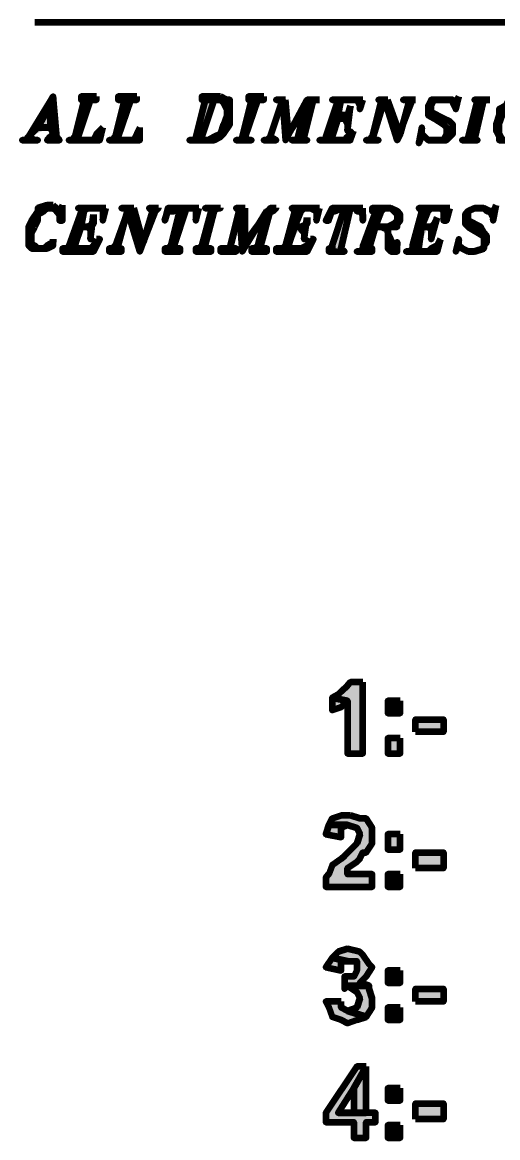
# Model space of a CAD drawing. Header units: inches. Extents: x 16 to 776, y 37 to 575.
# Drawn here: x 585.7 to 611.2, y 178 to 238 of the extents above; entities that cross this region are included whole.
import ezdxf

# ---------------------------------------------------------------- set-up
doc = ezdxf.new("R2010")
doc.units = ezdxf.units.IN
doc.header["$MEASUREMENT"] = 0
for name, color, linetype, lineweight in [('H', 7, 'CONTINUOUS', 100), ('P', 250, 'CONTINUOUS', 100), ('Text', 250, 'CONTINUOUS', 100)]:
    doc.layers.add(name, color=color, linetype=linetype, lineweight=lineweight)
doc.styles.get("Standard").update_dxf_attribs({"font": 'txt', "width": 0.75})

msp = doc.modelspace()

# ---------------------------------------------------------------- hatches: boundary and pattern name
at = {"layer": 'H', "linetype": 'Continuous'}
h = msp.add_hatch(color=0, dxfattribs=at)
edge = h.paths.add_edge_path()
edge.add_line((587.333, 234), (586, 231.833))
edge.add_line((586, 231.833), (585.833, 231.667))
edge.add_line((585.833, 231.667), (585.667, 231.667))
edge.add_line((585.667, 231.667), (586.5, 231.667))
edge.add_line((586.5, 231.667), (586.333, 231.667))
edge.add_line((586.333, 231.667), (586, 231.833))
edge.add_line((586, 231.833), (587.167, 232.333))
edge.add_line((587.167, 232.333), (586.5, 232.333))
edge.add_line((586.5, 232.333), (587.167, 233.5))
h = msp.add_hatch(color=0, dxfattribs=at)
edge = h.paths.add_edge_path()
edge.add_line((587.333, 234), (587.167, 233.5))
edge.add_line((587.167, 233.5), (586.5, 232.333))
edge.add_line((586.5, 232.333), (587.167, 232.333))
edge.add_line((587.167, 232.333), (587.333, 232))
edge.add_line((587.333, 232), (587.167, 231.833))
edge.add_line((587.167, 231.833), (587, 231.667))
edge.add_line((587, 231.667), (587.667, 231.667))
edge.add_line((587.667, 231.667), (587.5, 231.833))
edge.add_line((587.5, 231.833), (587.5, 232))
for points in [[(589.667, 234), (588.833, 234), (588.833, 233.833), (589, 233.833), (588.5, 231.833), (588.333, 231.667), (588.167, 231.667), (588.833, 231.667), (588.667, 231.667), (588.667, 231.833), (589.333, 233.833), (589.5, 233.833), (589.667, 233.833)], [(591.833, 234), (590.833, 234), (590.833, 233.833), (591, 233.833), (591.167, 233.833), (590.667, 231.833), (590.5, 231.667), (590.333, 231.667), (591, 231.667), (590.833, 231.667), (590.833, 231.833), (591.5, 233.833), (591.667, 233.833), (591.833, 233.833)], [(596.333, 234), (595.333, 234), (595.333, 233.833), (595.5, 233.833), (596.333, 233.833), (596.5, 233.667), (596.667, 233.333), (596.667, 233), (596.5, 232.5), (596.333, 232), (596, 231.833), (595.667, 231.667), (595.5, 231.667), (594.833, 231.667), (594.667, 231.667), (595.667, 231.667), (596, 231.667), (596.333, 231.833), (596.5, 232), (596.833, 232.5), (596.833, 233), (596.833, 233.333), (596.833, 233.833), (596.667, 233.833)], [(598.667, 234), (597.833, 234), (597.833, 233.833), (598, 233.833), (597.5, 231.833), (597.5, 231.667), (597.167, 231.667), (598, 231.667), (597.833, 231.667), (597.667, 231.833), (598.333, 233.833), (598.5, 233.833), (598.667, 233.833)], [(609.167, 234), (609, 233.667), (608.833, 233.667), (609, 233.333)], [(595.5, 233.833), (595, 231.833), (595, 231.667), (594.833, 231.667), (595.5, 231.667), (595.333, 231.667), (595.333, 231.833), (596, 233.833), (596.167, 233.833), (596.333, 233.833)], [(599.833, 233.833), (599.333, 233.833), (599.5, 233.833), (599.667, 233.833), (599.833, 231.667), (600, 232)], [(601.667, 233.833), (601.167, 233.833), (600, 232), (599.833, 231.667), (601, 233.833), (601.333, 233.833), (601.5, 233.833)], [(601.333, 233.833), (601, 233.833), (600.5, 231.833), (600.5, 231.667), (600.167, 231.667), (601, 231.667), (600.833, 231.667), (600.833, 231.833)], [(602.333, 233.833), (602.5, 233.833), (602.667, 233.833), (602, 231.833), (602, 231.667), (601.833, 231.667), (602.333, 231.667), (602.333, 231.833), (602.667, 232.833), (602.833, 232.833), (602.667, 233), (602.833, 233.833), (603, 233.833), (603.167, 233.833), (603.5, 233.833)], [(604, 233.833), (602.333, 233.833), (603.5, 233.833), (603.667, 233.833), (603.833, 233.5), (603.833, 233.333)], [(603.333, 233.5), (603.167, 233), (603, 233), (602.833, 233), (602.667, 233), (602.833, 232.833), (603, 232.833), (603.167, 232.5), (603.167, 232.167)], [(605, 233.833), (604.5, 231.833), (604.333, 231.667), (604.167, 231.667), (604.833, 231.667), (604.667, 231.667), (604.5, 231.667), (605.167, 233.833)], [(605.333, 233.833), (604.833, 233.833), (605, 233.833), (605.167, 233.833), (605.833, 231.667), (606, 232)], [(606.833, 233.833), (606.167, 233.833), (606.333, 233.833), (606.5, 233.833), (606, 232), (605.833, 231.667), (606.667, 233.833)], [(610.833, 233.833), (610, 233.833), (610.167, 233.833), (609.667, 231.833), (609.667, 231.667), (609.5, 231.667), (609.333, 231.667), (610.167, 231.667), (610, 231.667), (610.5, 233.833), (610.667, 233.833)], [(611.833, 233.833), (611.667, 233.5), (611.333, 233.333), (611.333, 233), (611.167, 232.5), (611.167, 232.167), (611.333, 231.833), (611.333, 231.667), (611.667, 231.667), (611.5, 231.667), (611.333, 232), (611.333, 232.5), (611.5, 233), (611.667, 233.333), (611.833, 233.333)], [(590, 232.333), (589.667, 232), (589.5, 231.667), (589.333, 231.667), (588.833, 231.667), (588.167, 231.667), (589.833, 231.667)], [(592, 232.333), (591.833, 232), (591.667, 231.667), (591.5, 231.667), (591, 231.667), (590.333, 231.667), (592, 231.667)], [(607.167, 232.333), (607, 231.5), (607.167, 231.833), (607.333, 231.833), (607.167, 232)], [(599, 231.833), (598.833, 231.667), (598.667, 231.667), (599.333, 231.667)], [(603.5, 232.167), (603.333, 232), (603.167, 231.833), (603, 231.667), (602.833, 231.667), (602.333, 231.667), (601.833, 231.667), (601.667, 231.667), (603.333, 231.667)], [(587.333, 228.167), (587, 228.167), (586.5, 228), (586.5, 227.833), (586.167, 227.333), (586, 227), (586, 226.667), (586, 226.333), (586, 226), (586.167, 225.833), (586.5, 225.833), (586.333, 226), (586.167, 226), (586.167, 226.667), (586.333, 227), (586.5, 227.333), (586.5, 227.667), (586.833, 227.833), (587, 228), (587.333, 228)], [(587.333, 228.167), (587.333, 228), (587.5, 227.833), (587.667, 227.833), (587.5, 228)], [(587.833, 228.167), (587.667, 227.833), (587.5, 227.833), (587.667, 227.667), (587.667, 227.333), (587.833, 227.333)], [(590.167, 228), (588.667, 228), (589.667, 228), (590, 228), (590, 227.833), (590, 227.667), (590, 227.333)], [(591.667, 228), (591, 228), (591.167, 228), (591.333, 227.833), (592, 225.667), (592.167, 226.167)], [(593, 228), (592.5, 228), (592.667, 227.833), (592.167, 226.167), (592, 225.667), (592.833, 227.833)], [(594.5, 228), (594.167, 228), (593.667, 226), (593.5, 225.833), (593.333, 225.833), (593.333, 225.667), (594.167, 225.667), (594.167, 225.833), (594, 225.833), (593.833, 225.833), (593.833, 226)], [(595.167, 228), (593.5, 228), (593.333, 227.333), (593.5, 227.833), (593.833, 227.833), (594, 228), (594.167, 228), (594.5, 228), (594.667, 228)], [(595.167, 228), (594.667, 228), (595, 228), (595, 227.833), (595, 227.667), (595, 227.333)], [(596.333, 228), (595.5, 228), (595.667, 228), (595.833, 228), (595.833, 227.833), (595.333, 226), (595.167, 225.833), (595, 225.833), (595, 225.667), (595.833, 225.667), (595.833, 225.833), (595.667, 225.833), (595.5, 225.833), (595.5, 226), (596, 227.833), (596.167, 228)], [(597.667, 228), (597.167, 228), (597.333, 227.833), (597.5, 225.667), (597.667, 226.167)], [(599.333, 228), (599, 228), (597.667, 226.167), (597.5, 225.667), (598.833, 227.833), (599, 227.833), (599.167, 227.833)], [(601.667, 228), (600.167, 228), (601.167, 228), (601.5, 227.833), (601.5, 227.5), (601.5, 227.333)], [(604, 228), (602.333, 228), (602, 227.333), (602.167, 227.333), (602.333, 227.833), (602.5, 227.833), (602.833, 228), (603, 228), (603.333, 228), (603.667, 228)], [(603.333, 228), (603, 228), (602.333, 226), (602.333, 225.833), (602.167, 225.833), (602.167, 225.667), (603, 225.667), (602.833, 225.833)], [(604, 228), (603.667, 228), (603.667, 227.833), (603.833, 227.833), (604, 227.667), (604, 227.333)], [(604.5, 228), (604.5, 227.833), (604.667, 227.833), (604, 226), (604, 225.833), (603.833, 225.667), (603.667, 225.667), (604.5, 225.667), (604.5, 225.833), (604.333, 225.833), (604.667, 227), (605, 227), (605.167, 227), (605.5, 227), (604.667, 227), (605, 227.833), (605.167, 228), (605.5, 228)], [(608.667, 228), (607, 228), (608.167, 228), (608.333, 227.833), (608.333, 227.5), (608.333, 227.333), (608.5, 227.333)], [(610.5, 228), (610.667, 227.833), (610.833, 227.833)], [(611.167, 228.167), (611, 227.833), (610.833, 227.833), (611, 227.5), (611, 227.333)], [(591.333, 227.833), (590.667, 226), (590.5, 225.833), (590.333, 225.833), (590.333, 225.667), (591, 225.667), (591, 225.833), (590.833, 225.833), (590.833, 226)], [(599, 227.833), (598.833, 227.833), (598.333, 226), (598.167, 225.833), (598, 225.833), (598, 225.667), (598.833, 225.667), (598.833, 225.833), (598.667, 225.833), (598.5, 225.833), (598.5, 226)], [(605.167, 227), (605, 227), (605.333, 226.833), (605.333, 226.667), (605.333, 225.833), (605.667, 226), (605.333, 226.667), (605.333, 226.833)], [(589.667, 226.333), (589.5, 226), (589.333, 225.833), (589, 225.833), (588.667, 225.833), (588, 225.833), (587.833, 225.833), (587.833, 225.667), (589.5, 225.667), (589.833, 226.333)], [(601.167, 226.333), (601, 226), (600.667, 225.833), (600.167, 225.833), (599.5, 225.833), (599.333, 225.833), (599.333, 225.667), (601, 225.667), (601.333, 226.333)], [(608.167, 226.333), (608, 226), (607.667, 225.833), (607.5, 225.667), (607, 225.667), (606.5, 225.667), (606.333, 225.667), (608, 225.667)], [(609.167, 226.333), (609, 225.667), (609.167, 226), (609.167, 226.167)], [(596.833, 225.833), (596.5, 225.833), (596.333, 225.833), (596.333, 225.667), (597.167, 225.667), (597.167, 225.833), (597, 225.833)], [(605.833, 226), (605.667, 226), (605.333, 225.833), (605.5, 225.667), (605.833, 225.667)], [(604, 202.5), (603.333, 202.5), (603.167, 202.333), (602.833, 202), (602.667, 201.833), (602.333, 201.667), (603.167, 201.5), (603.167, 198.667), (604, 198.667)], [(602.333, 201.667), (602.333, 201), (602.833, 201.167), (603.167, 201.5)], [(606, 201.5), (605.333, 201.5), (605.333, 200.833), (606, 200.833)], [(606.833, 199.833), (606.833, 200.5), (608.333, 200.5), (608.333, 199.833)], [(606, 199.5), (605.333, 199.5), (605.333, 198.667), (606, 198.667)], [(603.333, 195.333), (602.833, 195.333), (602.333, 195.167), (602.167, 194.833), (603.167, 194.833), (603.667, 194.667), (603.833, 194.333), (603.667, 193.833), (603.5, 193.667), (603, 193.167), (602.833, 193), (602.333, 192.667), (602.167, 192.167), (602, 192), (602, 191.5), (604.5, 191.5), (604.5, 192.167), (603.167, 192.167), (603.167, 192.333), (603.167, 192.5), (603.667, 192.833), (603.833, 193), (604, 193.333), (604.167, 193.333), (604.5, 193.833), (604.5, 194.333), (604.5, 194.667), (604.167, 195.167), (603.833, 195.167)], [(602.167, 194.833), (602, 194.333), (602.833, 194.167), (602.833, 194.667), (603.167, 194.833)], [(606, 194.333), (605.333, 194.333), (605.333, 193.5), (606, 193.5)], [(606.833, 192.5), (606.833, 193.333), (608.333, 193.333), (608.333, 192.5)], [(606, 192.167), (605.333, 192.167), (605.333, 191.5), (606, 191.5)], [(603.167, 188.167), (602.667, 188), (602.333, 187.667), (603.167, 187.5), (603.667, 187.5), (603.667, 187), (603.5, 186.667), (603, 186.667), (603, 186), (603.167, 186.167), (604.333, 186.167), (603.833, 186.333), (604.167, 186.667), (604.5, 187.167), (604.333, 187.333), (604, 187.833), (603.833, 188)], [(602.333, 187.667), (602, 187.167), (602.833, 187), (602.833, 187.5), (603.167, 187.5)], [(606, 187), (605.333, 187), (605.333, 186.333), (606, 186.333)], [(604.333, 186.167), (603.167, 186.167), (603.667, 185.833), (603.833, 185.5), (603.667, 185), (603.167, 184.833), (604.167, 184.5), (604.5, 185), (604.5, 185.333), (604.5, 185.5), (604.333, 186)], [(606.833, 185.333), (606.833, 186), (608.333, 186), (608.333, 185.333)], [(602.833, 185.333), (602, 185.333), (602.167, 185), (602.333, 184.5), (602.833, 184.333), (603.167, 184.167), (603.667, 184.333), (604.167, 184.5), (603.167, 184.833), (602.833, 185)], [(606, 185), (605.333, 185), (605.333, 184.333), (606, 184.333)], [(604.167, 181.833), (603.667, 181.833), (602, 179.333), (602, 178.833), (603.5, 178.833), (603.5, 178), (604.167, 178), (604.167, 178.833), (604.667, 178.833), (604.667, 179.333), (604.167, 179.333), (602.667, 179.333), (603.5, 180.667)], [(604.167, 181.833), (603.5, 180.667), (603.5, 179.333), (602.667, 179.333), (604.167, 179.333)], [(606, 180.667), (605.333, 180.667), (605.333, 180), (606, 180)], [(606.833, 179), (606.833, 179.833), (608.333, 179.833), (608.333, 179)], [(606, 178.667), (605.333, 178.667), (605.333, 178), (606, 178)]]:
    msp.add_hatch(color=0, dxfattribs=at).paths.add_polyline_path(points)
h = msp.add_hatch(color=0, dxfattribs=at)
edge = h.paths.add_edge_path()
edge.add_line((608, 233.833), (607.667, 233.833))
edge.add_line((607.667, 233.833), (607.5, 233.5))
edge.add_line((607.5, 233.5), (607.5, 233.333))
edge.add_line((607.5, 233.333), (607.5, 233))
edge.add_line((607.5, 233), (607.833, 232.833))
edge.add_line((607.833, 232.833), (608.333, 232.5))
edge.add_line((608.333, 232.5), (608.5, 232.333))
edge.add_line((608.5, 232.333), (608.5, 232))
edge.add_line((608.5, 232), (608.333, 231.667))
edge.add_line((608.333, 231.667), (607.667, 231.667))
edge.add_line((607.667, 231.667), (608.167, 231.667))
edge.add_line((608.167, 231.667), (608.5, 231.667))
edge.add_line((608.5, 231.667), (608.667, 231.833))
edge.add_line((608.667, 231.833), (608.833, 232))
edge.add_line((608.833, 232), (608.833, 232.5))
edge.add_line((608.833, 232.5), (608.667, 232.667))
edge.add_line((608.667, 232.667), (608.333, 232.833))
edge.add_line((608.333, 232.833), (607.667, 233.167))
edge.add_line((607.667, 233.167), (607.667, 233.333))
edge.add_line((607.667, 233.333), (607.667, 233.5))
edge.add_line((607.667, 233.5), (607.833, 233.833))
h = msp.add_hatch(color=0, dxfattribs=at)
edge = h.paths.add_edge_path()
edge.add_line((588.667, 228), (588.833, 228))
edge.add_line((588.833, 228), (588.833, 227.833))
edge.add_line((588.833, 227.833), (588.167, 226))
edge.add_line((588.167, 226), (588.167, 225.833))
edge.add_line((588.167, 225.833), (588, 225.833))
edge.add_line((588, 225.833), (588.667, 225.833))
edge.add_line((588.667, 225.833), (588.5, 226))
edge.add_line((588.5, 226), (589, 227))
edge.add_line((589, 227), (588.833, 227))
edge.add_line((588.833, 227), (589, 227.833))
edge.add_line((589, 227.833), (589.167, 228))
edge.add_line((589.167, 228), (589.333, 228))
edge.add_line((589.333, 228), (589.667, 228))
h = msp.add_hatch(color=0, dxfattribs=at)
edge = h.paths.add_edge_path()
edge.add_line((600.167, 228), (600.333, 227.833))
edge.add_line((600.333, 227.833), (599.833, 226))
edge.add_line((599.833, 226), (599.667, 225.833))
edge.add_line((599.667, 225.833), (599.5, 225.833))
edge.add_line((599.5, 225.833), (600.167, 225.833))
edge.add_line((600.167, 225.833), (600, 226))
edge.add_line((600, 226), (600.667, 227))
edge.add_line((600.667, 227), (600.333, 227))
edge.add_line((600.333, 227), (600.667, 227.833))
edge.add_line((600.667, 227.833), (600.833, 228))
edge.add_line((600.833, 228), (601.167, 228))
h = msp.add_hatch(color=0, dxfattribs=at)
edge = h.paths.add_edge_path()
edge.add_line((604.5, 228), (605.5, 228))
edge.add_line((605.5, 228), (605.667, 227.833))
edge.add_line((605.667, 227.833), (605.833, 227.667))
edge.add_line((605.833, 227.667), (605.833, 227.333))
edge.add_line((605.833, 227.333), (605.667, 227.167))
edge.add_line((605.667, 227.167), (605.333, 227))
edge.add_line((605.333, 227), (604.667, 227))
edge.add_line((604.667, 227), (605.5, 227))
edge.add_line((605.5, 227), (605.833, 227))
edge.add_line((605.833, 227), (605.833, 227.167))
edge.add_line((605.833, 227.167), (606, 227.333))
edge.add_line((606, 227.333), (606, 227.667))
edge.add_line((606, 227.667), (605.833, 227.833))
h = msp.add_hatch(color=0, dxfattribs=at)
edge = h.paths.add_edge_path()
edge.add_line((607, 228), (607.167, 227.833))
edge.add_line((607.167, 227.833), (606.667, 226))
edge.add_line((606.667, 226), (606.667, 225.833))
edge.add_line((606.667, 225.833), (606.5, 225.667))
edge.add_line((606.5, 225.667), (607, 225.667))
edge.add_line((607, 225.667), (607, 225.833))
edge.add_line((607, 225.833), (607.5, 227))
edge.add_line((607.5, 227), (607.167, 227))
edge.add_line((607.167, 227), (607.5, 227.833))
edge.add_line((607.5, 227.833), (607.667, 228))
edge.add_line((607.667, 228), (608.167, 228))
h = msp.add_hatch(color=0, dxfattribs=at)
edge = h.paths.add_edge_path()
edge.add_line((589.5, 227.667), (589.5, 227.167))
edge.add_line((589.5, 227.167), (589.167, 227))
edge.add_line((589.167, 227), (588.833, 227))
edge.add_line((588.833, 227), (589, 227))
edge.add_line((589, 227), (589.167, 227))
edge.add_line((589.167, 227), (589.333, 226.833))
edge.add_line((589.333, 226.833), (589.333, 226.333))
h = msp.add_hatch(color=0, dxfattribs=at)
edge = h.paths.add_edge_path()
edge.add_line((601, 227.5), (601, 227.167))
edge.add_line((601, 227.167), (600.333, 227))
edge.add_line((600.333, 227), (600.667, 227))
edge.add_line((600.667, 227), (600.667, 226.833))
edge.add_line((600.667, 226.833), (600.833, 226.667))
edge.add_line((600.833, 226.667), (600.833, 226.333))
h = msp.add_hatch(color=0, dxfattribs=at)
edge = h.paths.add_edge_path()
edge.add_line((608, 227.5), (607.833, 227.167))
edge.add_line((607.833, 227.167), (607.667, 227))
edge.add_line((607.667, 227), (607.167, 227))
edge.add_line((607.167, 227), (607.5, 227))
edge.add_line((607.5, 227), (607.667, 226.833))
edge.add_line((607.667, 226.833), (607.667, 226.667))
edge.add_line((607.667, 226.667), (607.667, 226.333))
h = msp.add_hatch(color=0, dxfattribs=at)
edge = h.paths.add_edge_path()
edge.add_line((609.667, 227.833), (609.5, 227.667))
edge.add_line((609.5, 227.667), (609.5, 227.333))
edge.add_line((609.5, 227.333), (609.5, 227.167))
edge.add_line((609.5, 227.167), (609.667, 227))
edge.add_line((609.667, 227), (610.5, 226.5))
edge.add_line((610.5, 226.5), (610.5, 226.333))
edge.add_line((610.5, 226.333), (610.5, 226))
edge.add_line((610.5, 226), (610.5, 225.833))
edge.add_line((610.5, 225.833), (609.667, 225.667))
edge.add_line((609.667, 225.667), (610, 225.667))
edge.add_line((610, 225.667), (610.5, 225.833))
edge.add_line((610.5, 225.833), (610.5, 226))
edge.add_line((610.5, 226), (610.667, 226.167))
edge.add_line((610.667, 226.167), (610.667, 226.5))
edge.add_line((610.667, 226.5), (610.5, 226.667))
edge.add_line((610.5, 226.667), (610.333, 227))
edge.add_line((610.333, 227), (609.667, 227.333))
edge.add_line((609.667, 227.333), (609.667, 227.667))
h = msp.add_hatch(color=0, dxfattribs=at)
edge = h.paths.add_edge_path()
edge.add_line((587.333, 226.333), (587.333, 226.167))
edge.add_line((587.333, 226.167), (587, 226))
edge.add_line((587, 226), (586.5, 225.833))
edge.add_line((586.5, 225.833), (586.833, 225.833))
edge.add_line((586.833, 225.833), (587, 225.833))
edge.add_line((587, 225.833), (587.333, 226))

# ---------------------------------------------------------------- linework, layer by layer
at = {"layer": 'P', "color": 0, "linetype": 'Continuous'}
for points in [[(586.333, 238), (616.667, 238)], [(587.333, 234), (587.333, 234), (586, 231.833), (585.833, 231.667), (585.667, 231.667), (585.667, 231.667), (586.5, 231.667), (586.5, 231.667), (586.333, 231.667), (586, 231.833), (586.5, 232.333), (587.167, 232.333), (586.5, 232.333), (587.167, 233.5), (587.333, 234)], [(587.333, 234), (587.167, 233.5), (587.167, 232.333), (586.5, 232.333), (587.167, 232.333), (587.333, 232), (587.167, 231.833), (587, 231.667), (587, 231.667), (587, 231.667), (587.667, 231.667), (587.667, 231.667), (587.667, 231.667), (587.5, 231.833), (587.5, 232), (587.333, 234)], [(589.667, 234), (588.833, 234), (588.833, 233.833), (588.833, 233.833), (589, 233.833), (589, 233.833), (588.5, 231.833), (588.333, 231.667), (588.167, 231.667), (588.833, 231.667), (588.667, 231.667), (588.667, 231.833), (589.333, 233.833), (589.5, 233.833), (589.5, 233.833), (589.667, 233.833), (589.667, 234)], [(591.833, 234), (590.833, 234), (590.833, 233.833), (591, 233.833), (591.167, 233.833), (591.167, 233.833), (590.667, 231.833), (590.5, 231.667), (590.333, 231.667), (591, 231.667), (590.833, 231.667), (590.833, 231.833), (591.5, 233.833), (591.667, 233.833), (591.667, 233.833), (591.833, 233.833), (591.833, 234)], [(596.333, 234), (595.333, 234), (595.333, 233.833), (595.5, 233.833), (596.333, 233.833), (596.5, 233.667), (596.667, 233.333), (596.667, 233), (596.5, 232.5), (596.333, 232), (596, 231.833), (595.667, 231.667), (595.5, 231.667), (594.833, 231.667), (594.667, 231.667), (594.667, 231.667), (595.667, 231.667), (596, 231.667), (596.333, 231.833), (596.5, 232), (596.833, 232.5), (596.833, 233), (596.833, 233.333), (596.833, 233.833), (596.667, 233.833), (596.333, 234)], [(598.667, 234), (597.833, 234), (597.833, 233.833), (598, 233.833), (598, 233.833), (598, 233.833), (597.5, 231.833), (597.5, 231.667), (597.167, 231.667), (597.167, 231.667), (597.167, 231.667), (598, 231.667), (598, 231.667), (598, 231.667), (597.833, 231.667), (597.667, 231.833), (598.333, 233.833), (598.5, 233.833), (598.5, 233.833), (598.667, 233.833), (598.667, 234)], [(609.167, 234), (609, 233.667), (608.833, 233.667), (608.833, 233.667), (609, 233.333), (609, 233.333), (609, 233.333), (609.167, 234)], [(595.5, 233.833), (595.5, 233.833), (595.5, 233.833), (595, 231.833), (595, 231.667), (594.833, 231.667), (595.5, 231.667), (595.333, 231.667), (595.333, 231.833), (596, 233.833), (596, 233.833), (596.167, 233.833), (596.333, 233.833), (595.5, 233.833)], [(599.667, 233.833), (599, 231.833), (598.833, 231.667), (598.667, 231.667), (598.667, 231.667), (599.333, 231.667), (599.333, 231.667), (599.333, 231.667), (599, 231.833), (599.667, 233.833)], [(599.833, 233.833), (599.333, 233.833), (599.333, 233.833), (599.333, 233.833), (599.5, 233.833), (599.667, 233.833), (599.667, 233.833), (599.833, 231.667), (600, 232), (599.833, 233.833)], [(601.667, 233.833), (601.167, 233.833), (600, 232), (599.833, 231.667), (599.833, 231.667), (601, 233.833), (601.333, 233.833), (601.5, 233.833), (601.5, 233.833), (601.667, 233.833)], [(601.333, 233.833), (601, 233.833), (600.5, 231.833), (600.5, 231.667), (600.167, 231.667), (600.167, 231.667), (600.167, 231.667), (601, 231.667), (601, 231.667), (601, 231.667), (600.833, 231.667), (600.833, 231.833), (601.333, 233.833)], [(602.333, 233.833), (602.5, 233.833), (602.667, 233.833), (602, 231.833), (602, 231.667), (601.833, 231.667), (602.333, 231.667), (602.333, 231.667), (602.333, 231.833), (602.667, 232.833), (602.833, 232.833), (602.667, 233), (602.833, 233.833), (603, 233.833), (603.167, 233.833), (603.5, 233.833), (602.333, 233.833)], [(604, 233.833), (602.333, 233.833), (602.333, 233.833), (602.333, 233.833), (603.5, 233.833), (603.667, 233.833), (603.667, 233.833), (603.833, 233.5), (603.833, 233.333), (603.833, 233.333), (604, 233.833)], [(603.333, 233.5), (603.167, 233), (603, 233), (602.833, 233), (602.667, 233), (602.833, 232.833), (603, 232.833), (603.167, 232.5), (603.167, 232.167), (603.333, 233.5)], [(605, 233.833), (604.5, 231.833), (604.333, 231.667), (604.167, 231.667), (604.167, 231.667), (604.833, 231.667), (604.833, 231.667), (604.667, 231.667), (604.5, 231.667), (605.167, 233.833), (605, 233.833)], [(605.333, 233.833), (604.833, 233.833), (604.833, 233.833), (605, 233.833), (605, 233.833), (605, 233.833), (605.167, 233.833), (605.167, 233.833), (605.833, 231.667), (606, 232), (605.333, 233.833)], [(606.833, 233.833), (606.167, 233.833), (606.167, 233.833), (606.333, 233.833), (606.5, 233.833), (606, 232), (605.833, 231.667), (605.833, 231.667), (606.667, 233.833), (606.667, 233.833), (606.833, 233.833)], [(608.5, 233.833), (608, 233.833), (607.667, 233.833), (607.5, 233.5), (607.5, 233.333), (607.5, 233), (607.833, 232.833), (608.333, 232.5), (608.5, 232.333), (608.5, 232), (608.333, 231.667), (608.167, 231.667), (607.667, 231.667), (607.667, 231.667), (608.167, 231.667), (608.5, 231.667), (608.667, 231.833), (608.833, 232), (608.833, 232.5), (608.667, 232.667), (608.333, 232.833), (607.667, 233.167), (607.667, 233.333), (607.667, 233.5), (607.833, 233.833), (608, 233.833), (608.5, 233.833)], [(608.5, 233.833), (608.5, 233.833), (608.833, 233.833), (608.833, 233.667), (608.833, 233.667), (608.833, 233.833), (608.5, 233.833)], [(610.833, 233.833), (610, 233.833), (610, 233.833), (610, 233.833), (610.167, 233.833), (610.167, 233.833), (609.667, 231.833), (609.667, 231.667), (609.5, 231.667), (609.333, 231.667), (609.333, 231.667), (610.167, 231.667), (610.167, 231.667), (610, 231.667), (610, 231.667), (610, 231.667), (610.5, 233.833), (610.5, 233.833), (610.667, 233.833), (610.833, 233.833)], [(612.5, 233.833), (612.167, 233.833), (611.833, 233.833), (611.667, 233.5), (611.333, 233.333), (611.333, 233), (611.167, 232.5), (611.167, 232.167), (611.333, 231.833), (611.333, 231.667), (611.667, 231.667), (611.667, 231.667), (611.5, 231.667), (611.333, 232), (611.333, 232.5), (611.5, 233), (611.667, 233.333), (611.833, 233.333), (611.833, 233.833), (612.167, 233.833), (612.5, 233.833)], [(590, 232.333), (589.667, 232), (589.5, 231.667), (589.333, 231.667), (588.833, 231.667), (588.167, 231.667), (588.167, 231.667), (588.167, 231.667), (589.833, 231.667), (590, 232.333)], [(592, 232.333), (591.833, 232), (591.667, 231.667), (591.5, 231.667), (591, 231.667), (590.333, 231.667), (590.333, 231.667), (590.333, 231.667), (592, 231.667), (592, 232.333)], [(607.167, 232.333), (607.167, 232.333), (607, 231.5), (607.167, 231.833), (607.333, 231.833), (607.333, 231.833), (607.167, 232), (607.167, 232.333)], [(603.5, 232.167), (603.333, 232), (603.167, 231.833), (603, 231.667), (602.833, 231.667), (602.333, 231.667), (601.833, 231.667), (601.667, 231.667), (601.667, 231.667), (603.333, 231.667), (603.5, 232.167)], [(607.333, 231.833), (607.333, 231.833), (607.5, 231.667), (607.667, 231.667), (607.667, 231.667), (607.5, 231.667), (607.333, 231.833)], [(587.333, 228.167), (587, 228.167), (586.5, 228), (586.5, 227.833), (586.167, 227.333), (586, 227), (586, 226.667), (586, 226.333), (586, 226), (586.167, 225.833), (586.5, 225.833), (586.5, 225.833), (586.333, 226), (586.167, 226), (586.167, 226.667), (586.333, 227), (586.5, 227.333), (586.5, 227.667), (586.833, 227.833), (587, 228), (587.333, 228), (587.333, 228.167)], [(587.333, 228.167), (587.333, 228), (587.5, 227.833), (587.5, 227.833), (587.667, 227.833), (587.5, 228), (587.333, 228.167)], [(587.833, 228.167), (587.667, 227.833), (587.667, 227.833), (587.5, 227.833), (587.667, 227.667), (587.667, 227.333), (587.833, 227.333), (587.833, 228.167)], [(588.667, 228), (588.833, 228), (588.833, 227.833), (588.167, 226), (588.167, 225.833), (588, 225.833), (588.667, 225.833), (588.667, 225.833), (588.5, 226), (588.833, 227), (589, 227), (588.833, 227), (589, 227.833), (589.167, 228), (589.333, 228), (589.667, 228), (588.667, 228)], [(590.167, 228), (588.667, 228), (588.667, 228), (588.667, 228), (589.667, 228), (590, 228), (590, 227.833), (590, 227.667), (590, 227.333), (590, 227.333), (590.167, 228)], [(591.667, 228), (591, 228), (591, 228), (591.167, 228), (591.167, 228), (591.333, 227.833), (591.333, 227.833), (591.333, 227.833), (592, 225.667), (592.167, 226.167), (591.667, 228)], [(593, 228), (592.5, 228), (592.5, 228), (592.5, 228), (592.667, 227.833), (592.167, 226.167), (592, 225.667), (592, 225.667), (592.833, 227.833), (593, 228), (593, 228)], [(594.5, 228), (594.167, 228), (593.667, 226), (593.5, 225.833), (593.333, 225.833), (593.333, 225.833), (593.333, 225.667), (594.167, 225.667), (594.167, 225.833), (594, 225.833), (593.833, 225.833), (593.833, 226), (594.5, 228)], [(595.167, 228), (593.5, 228), (593.333, 227.333), (593.333, 227.333), (593.5, 227.833), (593.833, 227.833), (594, 228), (594.167, 228), (594.5, 228), (594.667, 228), (595.167, 228)], [(595.167, 228), (594.667, 228), (595, 228), (595, 227.833), (595, 227.667), (595, 227.333), (595, 227.333), (595.167, 228)], [(596.333, 228), (595.5, 228), (595.5, 228), (595.667, 228), (595.833, 228), (595.833, 227.833), (595.333, 226), (595.167, 225.833), (595, 225.833), (595, 225.833), (595, 225.667), (595.833, 225.667), (595.833, 225.833), (595.667, 225.833), (595.5, 225.833), (595.5, 226), (596, 227.833), (596.167, 228), (596.333, 228), (596.333, 228)], [(597.667, 228), (597.167, 228), (597.167, 228), (597.167, 228), (597.333, 227.833), (597.333, 227.833), (597.333, 227.833), (597.5, 225.667), (597.667, 226.167), (597.667, 228)], [(599.333, 228), (599, 228), (597.667, 226.167), (597.5, 225.667), (597.5, 225.667), (598.833, 227.833), (599, 227.833), (599.167, 227.833), (599.333, 228), (599.333, 228)], [(600.167, 228), (600.333, 227.833), (600.333, 227.833), (599.833, 226), (599.667, 225.833), (599.5, 225.833), (600.167, 225.833), (600.167, 225.833), (600, 226), (600.333, 227), (600.667, 227), (600.333, 227), (600.667, 227.833), (600.667, 227.833), (600.833, 228), (601.167, 228), (600.167, 228)], [(601.667, 228), (600.167, 228), (600.167, 228), (600.167, 228), (601.167, 228), (601.5, 227.833), (601.5, 227.833), (601.5, 227.5), (601.5, 227.333), (601.5, 227.333), (601.667, 228)], [(604, 228), (602.333, 228), (602, 227.333), (602.167, 227.333), (602.333, 227.833), (602.5, 227.833), (602.833, 228), (603, 228), (603.333, 228), (603.667, 228), (604, 228)], [(603.333, 228), (603, 228), (602.333, 226), (602.333, 225.833), (602.167, 225.833), (602.167, 225.833), (602.167, 225.667), (603, 225.667), (603, 225.667), (602.833, 225.833), (602.833, 225.833), (602.833, 225.833), (603.333, 228)], [(604, 228), (603.667, 228), (603.667, 227.833), (603.833, 227.833), (604, 227.667), (604, 227.333), (604, 227.333), (604, 228)], [(604.5, 228), (604.5, 227.833), (604.667, 227.833), (604, 226), (604, 225.833), (603.833, 225.667), (603.667, 225.667), (603.667, 225.667), (604.5, 225.667), (604.5, 225.667), (604.5, 225.667), (604.5, 225.833), (604.333, 225.833), (604.667, 227), (605, 227), (605.167, 227), (605.5, 227), (604.667, 227), (605, 227.833), (605, 227.833), (605.167, 228), (605.5, 228), (604.5, 228)], [(605.5, 228), (604.5, 228), (604.5, 228), (604.5, 228), (605.5, 228), (605.667, 227.833), (605.833, 227.667), (605.833, 227.333), (605.667, 227.167), (605.333, 227), (604.667, 227), (605.5, 227), (605.833, 227), (605.833, 227.167), (606, 227.333), (606, 227.667), (605.833, 227.833), (605.5, 228)], [(607, 228), (607.167, 227.833), (607.167, 227.833), (606.667, 226), (606.667, 225.833), (606.5, 225.667), (607, 225.667), (607, 225.833), (607, 225.833), (607.167, 227), (607.5, 227), (607.167, 227), (607.5, 227.833), (607.5, 227.833), (607.667, 228), (608.167, 228), (607, 228)], [(608.667, 228), (607, 228), (607, 228), (607, 228), (608.167, 228), (608.333, 227.833), (608.333, 227.833), (608.333, 227.5), (608.333, 227.333), (608.5, 227.333), (608.667, 228)], [(610.5, 228), (610, 228), (609.667, 227.833), (609.5, 227.667), (609.5, 227.333), (609.5, 227.167), (609.667, 227), (610.5, 226.5), (610.5, 226.333), (610.5, 226), (610.5, 225.833), (610, 225.667), (609.667, 225.667), (609.667, 225.667), (610, 225.667), (610.5, 225.833), (610.5, 226), (610.667, 226.167), (610.667, 226.5), (610.5, 226.667), (610.333, 227), (609.667, 227.333), (609.667, 227.333), (609.667, 227.667), (609.667, 227.833), (610, 228), (610.5, 228)], [(610.5, 228), (610.5, 228), (610.667, 227.833), (610.833, 227.833), (610.833, 227.833), (610.833, 227.833), (610.5, 228)], [(611.167, 228.167), (611, 227.833), (610.833, 227.833), (610.833, 227.833), (611, 227.5), (611, 227.333), (611, 227.333), (611.167, 228.167)], [(589.5, 227.667), (589.5, 227.167), (589.167, 227), (589, 227), (588.833, 227), (589, 227), (589.167, 227), (589.333, 226.833), (589.333, 226.333), (589.5, 227.667)], [(591.333, 227.833), (590.667, 226), (590.5, 225.833), (590.333, 225.833), (590.333, 225.667), (591, 225.667), (591, 225.833), (590.833, 225.833), (590.833, 226), (591.333, 227.833)], [(597.333, 227.833), (596.833, 225.833), (596.5, 225.833), (596.333, 225.833), (596.333, 225.667), (597.167, 225.667), (597.167, 225.833), (597, 225.833), (596.833, 225.833), (597.333, 227.833), (597.333, 227.833)], [(599, 227.833), (598.833, 227.833), (598.333, 226), (598.167, 225.833), (598, 225.833), (598, 225.833), (598, 225.667), (598.833, 225.667), (598.833, 225.833), (598.667, 225.833), (598.5, 225.833), (598.5, 226), (599, 227.833)], [(601, 227.5), (601, 227.167), (600.667, 227), (600.667, 227), (600.333, 227), (600.667, 227), (600.667, 226.833), (600.833, 226.667), (600.833, 226.333), (601, 227.5)], [(608, 227.5), (607.833, 227.167), (607.667, 227), (607.5, 227), (607.167, 227), (607.5, 227), (607.667, 226.833), (607.667, 226.667), (607.667, 226.333), (608, 227.5)], [(605.167, 227), (605, 227), (605.333, 226.833), (605.333, 226.667), (605.333, 225.833), (605.667, 226), (605.667, 226), (605.333, 226.667), (605.333, 226.833), (605.167, 227)], [(587.333, 226.333), (587.333, 226.167), (587, 226), (586.833, 225.833), (586.5, 225.833), (586.5, 225.833), (586.833, 225.833), (587, 225.833), (587.333, 226), (587.333, 226.333)], [(589.667, 226.333), (589.5, 226), (589.5, 226), (589.333, 225.833), (589, 225.833), (588.667, 225.833), (588, 225.833), (587.833, 225.833), (587.833, 225.667), (589.5, 225.667), (589.833, 226.333), (589.667, 226.333)], [(601.167, 226.333), (601, 226), (601, 226), (600.667, 225.833), (600.667, 225.833), (600.167, 225.833), (599.5, 225.833), (599.333, 225.833), (599.333, 225.667), (601, 225.667), (601.333, 226.333), (601.167, 226.333)], [(608.167, 226.333), (608, 226), (608, 226), (607.667, 225.833), (607.5, 225.667), (607, 225.667), (606.5, 225.667), (606.333, 225.667), (606.333, 225.667), (608, 225.667), (608.167, 226.333)], [(609.167, 226.333), (609.167, 226.333), (609, 225.667), (609.167, 226), (609.167, 226), (609.167, 226), (609.167, 226.167), (609.167, 226.333)], [(605.833, 226.167), (605.833, 226.167), (605.833, 226), (605.833, 226), (605.667, 226), (605.333, 225.833), (605.5, 225.667), (605.833, 225.667), (605.833, 226), (605.833, 226.167)], [(609.167, 226), (609.167, 226), (609.333, 225.833), (609.667, 225.667), (609.667, 225.667), (609.333, 225.833), (609.167, 226)], [(604, 202.5), (603.333, 202.5), (603.167, 202.333), (602.833, 202), (602.667, 201.833), (602.333, 201.667), (603.167, 201.5), (603.167, 198.667), (604, 198.667), (604, 202.5)], [(602.333, 201.667), (602.333, 201), (602.333, 201), (602.833, 201.167), (603.167, 201.5), (602.333, 201.667)], [(606, 201.5), (605.333, 201.5), (605.333, 200.833), (606, 200.833), (606, 201.5)], [(606.833, 199.833), (606.833, 200.5), (608.333, 200.5), (608.333, 199.833), (606.833, 199.833)], [(606, 199.5), (605.333, 199.5), (605.333, 198.667), (606, 198.667), (606, 199.5)], [(603.333, 195.333), (602.833, 195.333), (602.333, 195.167), (602.167, 194.833), (603.167, 194.833), (603.667, 194.667), (603.833, 194.333), (603.667, 193.833), (603.5, 193.667), (603, 193.167), (602.833, 193), (602.333, 192.667), (602.167, 192.167), (602, 192), (602, 191.5), (604.5, 191.5), (604.5, 192.167), (603.167, 192.167), (603.167, 192.333), (603.167, 192.5), (603.667, 192.833), (603.833, 193), (604, 193.333), (604.167, 193.333), (604.5, 193.833), (604.5, 194.333), (604.5, 194.667), (604.167, 195.167), (603.833, 195.167), (603.333, 195.333)], [(602.167, 194.833), (602, 194.333), (602.833, 194.167), (602.833, 194.667), (603.167, 194.833), (602.167, 194.833)], [(606, 194.333), (605.333, 194.333), (605.333, 193.5), (606, 193.5), (606, 194.333)], [(606.833, 192.5), (606.833, 193.333), (608.333, 193.333), (608.333, 192.5), (606.833, 192.5)], [(606, 192.167), (605.333, 192.167), (605.333, 191.5), (606, 191.5), (606, 192.167)], [(603.167, 188.167), (603.167, 188.167), (602.667, 188), (602.333, 187.667), (602.333, 187.667), (603.167, 187.5), (603.667, 187.5), (603.667, 187), (603.5, 186.667), (603, 186.667), (603, 186), (603.167, 186.167), (604.333, 186.167), (603.833, 186.333), (603.833, 186.333), (604.167, 186.667), (604.5, 187.167), (604.333, 187.333), (604, 187.833), (603.833, 188), (603.167, 188.167)], [(602.333, 187.667), (602, 187.167), (602.833, 187), (602.833, 187.5), (603.167, 187.5), (602.333, 187.667)], [(606, 187), (605.333, 187), (605.333, 186.333), (606, 186.333), (606, 187)], [(604.333, 186.167), (603.167, 186.167), (603.667, 185.833), (603.833, 185.5), (603.667, 185), (603.167, 184.833), (604.167, 184.5), (604.5, 185), (604.5, 185.333), (604.5, 185.5), (604.333, 186), (604.333, 186.167)], [(606.833, 185.333), (606.833, 186), (608.333, 186), (608.333, 185.333), (606.833, 185.333)], [(602.833, 185.333), (602, 185.333), (602.167, 185), (602.333, 184.5), (602.833, 184.333), (603.167, 184.167), (603.667, 184.333), (604.167, 184.5), (603.167, 184.833), (602.833, 185), (602.833, 185.333)], [(606, 185), (605.333, 185), (605.333, 184.333), (606, 184.333), (606, 185)], [(604.167, 181.833), (603.667, 181.833), (602, 179.333), (602, 178.833), (603.5, 178.833), (603.5, 178), (604.167, 178), (604.167, 178.833), (604.667, 178.833), (604.667, 179.333), (604.167, 179.333), (602.667, 179.333), (603.5, 180.667), (604.167, 181.833)], [(604.167, 181.833), (603.5, 180.667), (603.5, 179.333), (602.667, 179.333), (604.167, 179.333), (604.167, 181.833)], [(606, 180.667), (605.333, 180.667), (605.333, 180), (606, 180), (606, 180.667)], [(606.833, 179), (606.833, 179.833), (608.333, 179.833), (608.333, 179), (606.833, 179)], [(606, 178.667), (605.333, 178.667), (605.333, 178), (606, 178), (606, 178.667)]]:
    msp.add_lwpolyline(points, dxfattribs=at)

# ---------------------------------------------------------------- texts
at = {"layer": 'Text', "color": 0, "linetype": 'Continuous', "char_height": 4.66667, "attachment_point": 4}
for insert in [(601.833, 213.5), (604, 213.5), (606.167, 213.5)]:
    msp.add_mtext('{\\fCIDFont+ F2|b0|i0|c1|p15;}', dxfattribs=dict(at, insert=insert))

doc.saveas('drawing.dxf')
